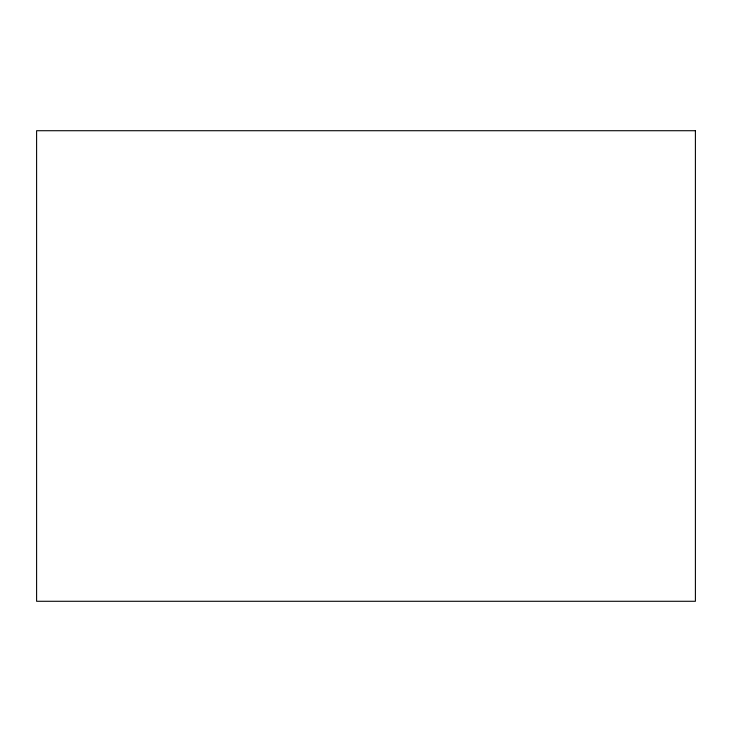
<?xml version="1.0" encoding="UTF-8"?>
<svg xmlns="http://www.w3.org/2000/svg" width="732" height="732" viewBox="0 0 732 732"><rect width="100%" height="100%" fill="white"/><g stroke="black" fill="none" stroke-linecap="round" stroke-linejoin="round"><path stroke-width="1.1" d="M695.4 130.717L36.6 130.717L36.6 601.283L695.4 601.283L695.4 130.717"/></g></svg>
